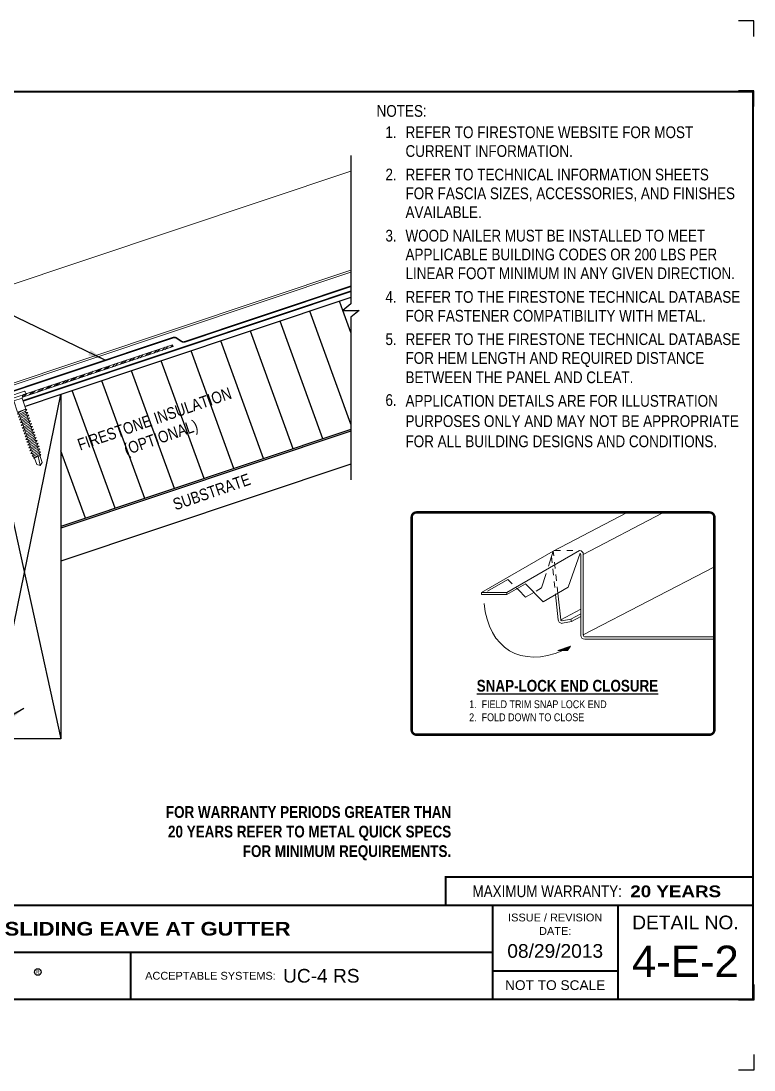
# Model space of a CAD drawing. Header units: inches. Extents: x 0 to 20, y 0 to 16.8.
# Drawn here: x 8.32 to 20.03, y 0 to 16.76 of the extents above; entities that cross this region are included whole.
import ezdxf
from ezdxf.enums import TextEntityAlignment as Align

# ---------------------------------------------------------------- set-up
doc = ezdxf.new("R2010")
doc.units = ezdxf.units.IN
doc.header["$MEASUREMENT"] = 0
doc.linetypes.add('DOT2', pattern=[0.125, 0, -0.125])
doc.linetypes.add('HIDDEN', pattern=[0.375, 0.25, -0.125])
doc.layers.get('0').update_dxf_attribs({"linetype": 'CONTINUOUS'})
doc.layers.get('DEFPOINTS').update_dxf_attribs({"linetype": 'CONTINUOUS'})
for name, color, linetype, lineweight in [('FSBP-ACCESSORY-FIRESTONE', 7, 'CONTINUOUS', 9), ('FSBP-PANEL', 7, 'CONTINUOUS', 9), ('FSBP-TRIMS', 7, 'CONTINUOUS', 9)]:
    doc.layers.add(name, color=color, linetype=linetype, lineweight=lineweight)
for name, color, linetype in [('FSBP-ANNO-NOTE', 7, 'CONTINUOUS'), ('FSBP-INSULATION', 7, 'CONTINUOUS'), ('FSBP-SUBSTRATE-GENERIC', 9, 'CONTINUOUS'), ('FSBP-TTLB', 7, 'CONTINUOUS'), ('FSBP-TTLB-BORDER', 7, 'CONTINUOUS'), ('FSBP-TTLB-TEXT', 7, 'CONTINUOUS'), ('FSBP-UNDERLAYMENT', 7, 'HIDDEN'), ('FSBP-WALL-CURB', 9, 'CONTINUOUS'), ('FSBP-WOOD', 7, 'CONTINUOUS')]:
    doc.layers.add(name, color=color, linetype=linetype)
doc.styles.add('ARIAL', font='arial.ttf')
doc.styles.add('ARIAL_BOLD', font='')
doc.styles.add('ARIAL_NAR', font='ARIALN.TTF')
doc.styles.add('BANKGOTHIC', font='bgothm.ttf')
doc.styles.add('FSBP_ARIAL_NAR', font='ARIALN.TTF')
doc.styles.add('TXT', font='simplex.shx')
doc.styles.get('ARIAL_BOLD').set_extended_font_data('Arial Black')
doc.dimstyles.new('STANDARD$7', dxfattribs={"dimscale": 1.5, "dimtxt": 0.2, "dimasz": 0.1, "dimexe": 0.1, "dimexo": 0.125, "dimgap": 0.09, "dimtad": 0, "dimdec": 3, "dimzin": 4, "dimdsep": 46, "dimtxsty": 'TXT', "dimcen": 0.09, "dimadec": 0, "dimazin": 0, "dimtfac": 1, "dimtdec": 3, "dimtofl": 0, "dimtmove": 2, "dimatfit": 3, "dimfxl": 0, "dimtolj": 1, "dimtzin": 4, "dimarcsym": 0})

# ---------------------------------------------------------------- blocks, each defined once
blk = doc.blocks.new('FSBP_AP_FASTENER_02')
at = {"layer": 'FSBP-ACCESSORY-FIRESTONE'}
for p, q in [((8.068, 9.254), (8.091, 9.207)), ((8.232, 9.207), (8.255, 9.254)), ((8.091, 9.207), (8.091, 9.02)), ((8.091, 9.207), (8.232, 9.207)), ((8.232, 9.207), (8.232, 9.02)), ((8.091, 9.02), (8.109, 9.005)), ((8.109, 8.981), (8.109, 8.957)), ((8.109, 8.934), (8.109, 8.91)), ((8.109, 8.886), (8.109, 8.863)), ((8.214, 8.996), (8.214, 8.973)), ((8.214, 8.949), (8.214, 8.925)), ((8.214, 8.901), (8.214, 8.878)), ((8.109, 8.839), (8.109, 8.815)), ((8.109, 8.792), (8.109, 8.768)), ((8.109, 8.744), (8.109, 8.721)), ((8.214, 8.854), (8.214, 8.83)), ((8.214, 8.807), (8.214, 8.783)), ((8.214, 8.759), (8.214, 8.736)), ((8.109, 8.697), (8.109, 8.673)), ((8.109, 8.65), (8.109, 8.626)), ((8.109, 8.602), (8.109, 8.579)), ((8.109, 8.555), (8.109, 8.531)), ((8.214, 8.712), (8.214, 8.688)), ((8.214, 8.665), (8.214, 8.641)), ((8.214, 8.617), (8.214, 8.594)), ((8.214, 8.57), (8.214, 8.546)), ((8.109, 8.508), (8.109, 8.484)), ((8.109, 8.46), (8.109, 8.437)), ((8.109, 8.413), (8.109, 8.389)), ((8.214, 8.523), (8.214, 8.499)), ((8.214, 8.475), (8.214, 8.452)), ((8.214, 8.428), (8.214, 8.404)), ((8.109, 8.366), (8.109, 8.342)), ((8.109, 8.318), (8.109, 8.295)), ((8.109, 8.271), (8.109, 8.247)), ((8.114, 8.13), (8.114, 8.236)), ((8.161, 8.095), (8.18, 8.246)), ((8.208, 8.13), (8.208, 8.25)), ((8.214, 8.381), (8.214, 8.357)), ((8.214, 8.333), (8.214, 8.31)), ((8.214, 8.286), (8.214, 8.262)), ((8.161, 8.095), (8.114, 8.13)), ((8.208, 8.13), (8.161, 8.095))]:
    blk.add_line(p, q, dxfattribs=at)
blk.add_lwpolyline([(8.302, 9.254, 0.375321), (8.302, 9.301), (8.302, 9.301), (8.021, 9.301), (8.021, 9.301, 0.375321), (8.021, 9.254)], format="xyb", close=True, dxfattribs=at)
for points in [[(8.079, 8.989), (8.109, 9.005), (8.214, 9.02), (8.243, 9.012), (8.214, 8.996), (8.109, 8.981)], [(8.079, 8.941), (8.109, 8.957), (8.214, 8.973), (8.243, 8.965), (8.214, 8.949), (8.109, 8.934)], [(8.079, 8.894), (8.109, 8.91), (8.214, 8.925), (8.243, 8.918), (8.214, 8.901), (8.109, 8.886)], [(8.079, 8.847), (8.109, 8.863), (8.214, 8.878), (8.243, 8.87), (8.214, 8.854), (8.109, 8.839)], [(8.079, 8.799), (8.109, 8.815), (8.214, 8.83), (8.243, 8.823), (8.214, 8.807), (8.109, 8.792)], [(8.079, 8.752), (8.109, 8.768), (8.214, 8.783), (8.243, 8.775), (8.214, 8.759), (8.109, 8.744)], [(8.079, 8.705), (8.109, 8.721), (8.214, 8.736), (8.243, 8.728), (8.214, 8.712), (8.109, 8.697)], [(8.079, 8.657), (8.109, 8.673), (8.214, 8.688), (8.243, 8.681), (8.214, 8.665), (8.109, 8.65)], [(8.079, 8.61), (8.109, 8.626), (8.214, 8.641), (8.243, 8.633), (8.214, 8.617), (8.109, 8.602)], [(8.079, 8.563), (8.109, 8.579), (8.214, 8.594), (8.243, 8.586), (8.214, 8.57), (8.109, 8.555)], [(8.079, 8.515), (8.109, 8.531), (8.214, 8.546), (8.243, 8.539), (8.214, 8.523), (8.109, 8.508)], [(8.079, 8.468), (8.109, 8.484), (8.214, 8.499), (8.243, 8.491), (8.214, 8.475), (8.109, 8.46)], [(8.079, 8.421), (8.109, 8.437), (8.214, 8.452), (8.243, 8.444), (8.214, 8.428), (8.109, 8.413)], [(8.079, 8.373), (8.109, 8.389), (8.214, 8.404), (8.243, 8.397), (8.214, 8.381), (8.109, 8.366)], [(8.079, 8.326), (8.109, 8.342), (8.214, 8.357), (8.243, 8.349), (8.214, 8.333), (8.109, 8.318)], [(8.087, 8.28), (8.109, 8.295), (8.214, 8.31), (8.236, 8.301), (8.214, 8.286), (8.109, 8.271)], [(8.098, 8.24), (8.109, 8.247), (8.214, 8.262), (8.225, 8.258), (8.214, 8.25), (8.109, 8.235)]]:
    blk.add_lwpolyline(points, close=True, dxfattribs=at)
blk.add_lwpolyline([(8.091, 9.02), (8.232, 9.02)], dxfattribs=at)
blk = doc.blocks.new('A$C486F1324')
blk.add_circle((8.593, 1.566), 0.0527)
at = {"layer": 'DEFPOINTS', "linetype": 'Continuous', "ltscale": 1.75}
for points in [[(20.031, 16.512), (20.031, 16.762), (19.781, 16.762)], [(20.031, 0.25), (20.031, 0), (19.781, 0)]]:
    blk.add_lwpolyline(points, dxfattribs=at)
at = {"layer": 'DEFPOINTS', "color": 1}
for points in [[(20.031, 15.396), (20.031, 15.646), (19.781, 15.646)], [(20.031, 1.365), (20.031, 1.115), (19.781, 1.115)]]:
    blk.add_lwpolyline(points, dxfattribs=at)
at = {"layer": 'FSBP-TTLB', "const_width": 0.0312}
blk.add_lwpolyline([(15.106, 2.631), (20.016, 2.631), (20.016, 3.082), (15.106, 3.082)], close=True, dxfattribs=at)
for points in [[(0.016, 2.631), (0.016, 1.131), (20.016, 1.131), (20.016, 2.631), (0.016, 2.631)], [(15.856, 2.631), (15.856, 1.131)], [(17.857, 2.631), (17.857, 1.131)], [(20.016, 2.631), (20.016, 1.131)], [(4.841, 1.881), (15.856, 1.881)], [(15.856, 1.582), (17.857, 1.582)]]:
    blk.add_lwpolyline(points, dxfattribs=at)
at = {"layer": 'FSBP-TTLB-BORDER', "const_width": 0.0312}
blk.add_lwpolyline([(20.016, 2.631), (20.016, 15.631), (0.016, 15.631), (0.016, 2.631)], dxfattribs=at)
at = {"layer": 'FSBP-TTLB-TEXT', "const_width": 0.0312}
blk.add_lwpolyline([(10.077, 1.881), (10.077, 1.131)], dxfattribs=at)
at = {"layer": 'FSBP-TTLB-TEXT', "style": 'ARIAL_NAR'}
blk.add_text('MAXIMUM WARRANTY:', height=0.1875, dxfattribs=at).set_placement((17.921, 2.856), align=Align.MIDDLE_RIGHT)
at = {"layer": 'FSBP-TTLB-TEXT'}
for s, height, style, p in [('ISSUE / REVISION', 0.125, 'ARIAL', (16.856, 2.437)), ('DETAIL NO.', 0.2188, 'ARIAL', (18.936, 2.358)), ('DATE:', 0.125, 'ARIAL', (16.856, 2.221)), ('R', 0.0625, 'BANKGOTHIC', (8.592, 1.568)), ('NOT TO SCALE', 0.15625, 'ARIAL', (16.856, 1.356))]:
    blk.add_text(s, height=height, dxfattribs=dict(at, style=style)).set_placement(p, align=Align.MIDDLE_CENTER)
at = {"layer": 'FSBP-TTLB-TEXT', "style": 'ARIAL'}
blk.add_text('ACCEPTABLE SYSTEMS:', height=0.125, dxfattribs=at).set_placement((10.308, 1.506), align=Align.MIDDLE_LEFT)
at = {"layer": 'FSBP-TTLB-TEXT'}
for tag, height, style, p in [('MAXIMUM_WARRANTY', 0.188, 'ARIAL_BOLD', (18.055, 2.855)), ('ACCPT_SYSTEMS', 0.219, 'ARIAL', (12.51, 1.506))]:
    blk.add_attdef(tag, text='', height=height, dxfattribs=dict(at, style=style)).set_placement(p, align=Align.MIDDLE_LEFT)
for tag, height, style, p in [('DETAIL_DESCP_LINE_1', 0.219, 'ARIAL_BOLD', (10.347, 2.257)), ('ISSUE_REV_DATE', 0.219, 'ARIAL', (16.856, 1.903)), ('DETAIL_NUMBER', 0.438, 'ARIAL', (18.935, 1.738))]:
    blk.add_attdef(tag, text='', height=height, dxfattribs=dict(at, style=style)).set_placement(p, align=Align.MIDDLE_CENTER)

msp = doc.modelspace()

# ---------------------------------------------------------------- hatches: boundary and pattern name
at = {"layer": 'FSBP-ACCESSORY-FIRESTONE'}
h = msp.add_hatch(dxfattribs=at)
h.set_pattern_fill('STEEL', color=256, scale=0.5, style=0)
h.set_pattern_definition([(45, (0, 0.888535), (-0.04419417, 0.04419417), []), (45, (0, 0.919785), (-0.04419417, 0.04419417), [])])
h.paths.add_polyline_path([(10.75576, 11.55782), (10.74585, 11.58745), (8.35239, 10.78662), (8.34749, 10.75202)])
h.paths.add_polyline_path([(8.17458, 10.72712), (8.13013, 10.71225), (6.84883, 10.28353, 1), (6.86866, 10.22426), (7.50334, 10.43662, -0.51227657), (7.5445, 10.40698), (7.5445, 9.7146), (7.54748, 9.70915), (7.57091, 9.70915), (7.57516, 9.74431), (7.57575, 9.74322), (7.57575, 10.40698, 0.51227657), (7.49342, 10.46626), (8.19931, 10.70244)])
h.paths.add_polyline_path([(7.57575, 9.48466), (7.57575, 9.6154), (7.5674, 9.6154), (7.56316, 9.58025), (7.5445, 9.61442), (7.5445, 9.48466), (7.5445, 9.48328), (7.54447, 9.48328, -0.12047578), (7.54032, 9.46903), (7.20285, 8.88452, 1), (7.33816, 8.80639), (7.55691, 9.18528), (7.52985, 9.2009), (7.3111, 8.82202, -1), (7.22991, 8.86889), (7.56738, 9.45341, 0.1316525)])
at = {"layer": 'FSBP-INSULATION'}
h = msp.add_hatch(dxfattribs=at)
h.set_pattern_fill('ANSI31', color=256, scale=4, angle=65, style=0)
h.set_pattern_definition([(110, (0, 0.88853), (-0.469846, -0.17101), [])])
h.paths.add_polyline_path([(13.59409, 12.34413), (8.96165, 10.79414), (8.96165, 8.68515), (13.59409, 10.23515), (13.59409, 12.02906), (13.72401, 12.13669), (13.46417, 12.13669), (13.59409, 12.24432)])
h.paths.add_polyline_path([(9.16488, 10.10845), (11.65678, 10.96648), (11.8702, 10.34667), (9.3783, 9.48864)], flags=24)
at = {"layer": 'FSBP-TRIMS'}
msp.add_hatch(color=256, dxfattribs=at).paths.add_polyline_path([(17.05388, 6.70208), (17.09902, 6.77054), (16.89833, 6.70208)])

# ---------------------------------------------------------------- linework, layer by layer
at = {"layer": 'FSBP-ACCESSORY-FIRESTONE'}
for p, q in [((17.26509, 8.23903, -0.33987), (17.26509, 6.94503, -0.33987)), ((17.30509, 6.95128, -0.33987), (17.30509, 8.23903, -0.33987)), ((16.86228, 7.59653, -0.33987), (16.90495, 7.19057, -0.33987)), ((16.94473, 7.19475, -0.33987), (16.9002, 7.61843, -0.33987)), ((17.10814, 7.20503, -0.33987), (16.9681, 7.17715, -0.33987)), ((16.97504, 7.13775, -0.33987), (17.11509, 7.16564, -0.33987)), ((17.11509, 7.16564, -0.33987), (17.10814, 7.20503, -0.33987)), ((17.32759, 6.88253, -0.33987), (19.39845, 6.88253, -0.33987)), ((17.33634, 6.92003, -0.33987), (19.39845, 6.92003, -0.33987))]:
    msp.add_line(p, q, dxfattribs=at)
for centre, radius, start, end in [((17.24509, 8.23903, -0.33987), 0.06, 0, 90), ((17.24509, 8.23903, -0.33987), 0.02, 0, 65.904288), ((16.96462, 7.19684, -0.33987), 0.06, 186, 280), ((16.96462, 7.19684, -0.33987), 0.02, 186, 280), ((17.32759, 6.94503, -0.33987), 0.0625, 180, 270), ((17.33634, 6.95128, -0.33987), 0.03125, 180, 270)]:
    msp.add_arc(centre, radius, start, end, dxfattribs=at)
at = {"layer": 'FSBP-ANNO-NOTE', "const_width": 0.03906, "elevation": -0.33987}
for points in [[(14.56424, 8.63025), (14.56424, 8.83194, -0.41421356), (14.64236, 8.91007)], [(14.64236, 8.91007), (19.32033, 8.91007, -0.41421356), (19.39845, 8.83194), (19.39845, 8.63025)], [(15.7159, 5.35743), (14.64236, 5.35743, -0.41421356), (14.56424, 5.43556), (14.56424, 8.83194)], [(19.39845, 8.83194), (19.39845, 5.43556, -0.41421356), (19.32033, 5.35743), (14.64236, 5.35743)]]:
    msp.add_lwpolyline(points, format="xyb", dxfattribs=at)
msp.add_lwpolyline([(14.64236, 8.91007), (15.7159, 8.91007)], dxfattribs=at)
at = {"layer": 'FSBP-INSULATION'}
for p, q in [((13.59409, 12.34413), (8.96165, 10.79414)), ((13.59409, 10.23515), (8.96165, 8.68515))]:
    msp.add_line(p, q, dxfattribs=at)
at = {"layer": 'FSBP-PANEL', "linetype": 'DOT2', "ltscale": 0.5}
msp.add_line((16.84051, 8.29903, -10.43787), (17.19609, 8.29903, -10.43787), dxfattribs=at)
at = {"layer": 'FSBP-SUBSTRATE-GENERIC'}
for p, q in [((13.59409, 10.20668), (8.96165, 8.65668)), ((13.59409, 9.67943), (8.96165, 8.12944))]:
    msp.add_line(p, q, dxfattribs=at)
at = {"layer": 'FSBP-TRIMS'}
for p, q in [((13.59409, 14.36328), (5.98307, 11.81667)), ((13.59409, 12.78154), (6.45742, 10.39365)), ((13.59409, 12.75003), (6.47125, 10.36676)), ((10.74585, 11.58745), (8.35239, 10.78662)), ((10.74585, 11.58745), (10.75576, 11.55782)), ((10.75576, 11.55782), (8.34749, 10.75202)), ((16.82509, 8.29099, 1.67973), (17.99749, 8.90203, -0.20176)), ((17.30509, 8.23903, 1.67973), (18.56355, 8.89492, -0.33987)), ((16.82509, 8.29099, -0.33987), (15.67892, 7.62926, -1.94679)), ((17.24509, 8.29903, -2.7682), (16.085, 7.62926, -4.37907)), ((17.25325, 8.25729, -2.35947), (17.06319, 7.71253, -2.35947)), ((17.30509, 6.95128, 1.67973), (19.39845, 8.04231, -1.67973)), ((16.37935, 7.76795, -4.37907), (16.085, 7.59801, -4.37907)), ((16.37935, 7.76795, -4.37907), (16.66479, 7.48251, -4.37907)), ((17.06319, 7.71253, -2.35947), (16.66479, 7.48251, -2.35947)), ((16.085, 7.62926, -4.37907), (15.67892, 7.62926, -4.37907)), ((16.085, 7.59801, -4.37907), (15.67892, 7.59801, -4.37907)), ((16.26827, 7.67021, -2.35947), (16.38377, 7.55471, -2.35947)), ((16.51615, 7.63114, -0.33987), (16.38377, 7.55471, -2.35947)), ((16.94473, 7.19475, 1.67973), (17.26509, 7.36171, 1.16563)), ((17.10814, 7.20503, 1.67973), (17.26509, 7.28683, 1.42786)), ((17.11509, 7.16564, 1.67973), (17.26509, 7.24382, 1.43901)), ((16.89833, 6.70208, -2.35947), (17.09902, 6.77054, -2.35947)), ((17.09902, 6.77054, -2.35947), (17.05388, 6.70208, -2.35947)), ((17.05388, 6.70208, -2.35947), (16.89833, 6.70208, -2.35947))]:
    msp.add_line(p, q, dxfattribs=at)
at = {"layer": 'FSBP-TRIMS', "linetype": 'HIDDEN'}
for p, q in [((16.82509, 8.29099, 1.67973), (16.63948, 7.70234, -0.07662)), ((15.67892, 7.62926, -4.37907), (15.67892, 7.59801, -4.37907)), ((16.085, 7.62926, -2.35947), (16.085, 7.59801, -2.35947))]:
    msp.add_line(p, q, dxfattribs=at)
at = {"layer": 'FSBP-TRIMS', "linetype": 'HIDDEN', "ltscale": 0.35}
for p, q in [((16.9002, 7.61843, -0.33987), (16.82509, 8.29099, -0.33987)), ((16.79824, 8.20586, -0.33987), (16.86228, 7.59653, -0.33987)), ((16.09833, 7.84015, -2.35947), (16.26827, 7.67021, -2.35947)), ((16.63948, 7.70234, -0.33987), (16.51615, 7.63114, -0.33987))]:
    msp.add_line(p, q, dxfattribs=at)
at = {"layer": 'FSBP-TRIMS', "linetype": 'HIDDEN', "ltscale": 1.5}
msp.add_line((16.09833, 7.84015, -2.68516), (15.67892, 7.59801, -4.37907), dxfattribs=at)
at = {"layer": 'FSBP-TRIMS'}
msp.add_ellipse((17.1646, 8.47546, -2.35947), major_axis=(1.028, 1.78055), ratio=0.57735027, start_param=2.46811828, end_param=3.79697319, dxfattribs=at)
at = {"layer": 'FSBP-UNDERLAYMENT', "linetype": 'HIDDEN', "const_width": 0.025}
msp.add_lwpolyline([(13.59409, 12.52299), (10.94218, 11.63567, -0.23163282), (10.88771, 11.64293), (10.80925, 11.69518, 0.23163282), (10.75477, 11.70244), (7.9098, 10.75052)], format="xyb", dxfattribs=at)
msp.add_lwpolyline([(13.59409, 12.44299), (8.35949, 10.69152)], dxfattribs=at)
at = {"layer": 'FSBP-WALL-CURB'}
for p, q in [((13.59409, 14.61328), (13.59409, 12.24432)), ((13.59409, 12.24432), (13.46417, 12.13669)), ((13.46417, 12.13669), (13.72401, 12.13669)), ((13.72401, 12.13669), (13.59409, 12.02906)), ((13.59409, 12.02906), (13.59409, 9.42943))]:
    msp.add_line(p, q, dxfattribs=at)
at = {"layer": 'FSBP-WOOD'}
for p, q in [((7.83665, 5.29414), (8.96165, 10.79414)), ((8.96165, 10.79414), (8.39321, 10.60394)), ((8.96165, 10.79414), (8.96165, 5.29414)), ((8.0126, 9.61641), (8.96165, 5.29414)), ((8.96165, 5.29414), (7.83665, 5.29414))]:
    msp.add_line(p, q, dxfattribs=at)

# ---------------------------------------------------------------- block references
ref = msp.add_blockref('A$C486F1324', (0, 0))
ref.add_attrib('MAXIMUM_WARRANTY', '20 YEARS', dxfattribs={"layer": 'FSBP-TTLB-TEXT', "height": 0.1875, "style": 'ARIAL_BOLD'}).set_placement((18.0555, 2.85486), align=Align.MIDDLE_LEFT)
ref.add_attrib('DETAIL_NUMBER', '4-E-2', dxfattribs={"layer": 'FSBP-TTLB-TEXT', "height": 0.5, "style": 'ARIAL'}).set_placement((18.93504, 1.73767), align=Align.MIDDLE_CENTER)
ref.add_attrib('ISSUE_REV_DATE', '08/29/2013', dxfattribs={"layer": 'FSBP-TTLB-TEXT', "height": 0.21875, "style": 'ARIAL'}).set_placement((16.85632, 1.90258), align=Align.MIDDLE_CENTER)
ref.add_attrib('ACCPT_SYSTEMS', 'UC-4 RS', dxfattribs={"layer": 'FSBP-TTLB-TEXT', "height": 0.21875, "style": 'ARIAL'}).set_placement((12.51001, 1.50583), align=Align.MIDDLE_LEFT)
ref.add_attrib('DETAIL_DESCP_LINE_1', 'SLIDING EAVE AT GUTTER', dxfattribs={"layer": 'FSBP-TTLB-TEXT', "height": 0.21875, "style": 'ARIAL_BOLD'}).set_placement((10.34681, 2.2572), align=Align.MIDDLE_CENTER)
at = {"layer": 'FSBP-ACCESSORY-FIRESTONE', "rotation": 18.50000000000001}
msp.add_blockref('FSBP_AP_FASTENER_02', (3.46029, -0.6088), dxfattribs=at)

# ---------------------------------------------------------------- texts
at = {"layer": 'FSBP-ANNO-NOTE', "style": 'FSBP_ARIAL_NAR'}
for s, p in [('NOTES:', (14.00393, 15.32464)), ('REFER TO FIRESTONE WEBSITE FOR MOST', (14.46559, 14.98417)), ('CURRENT INFORMATION.', (14.46559, 14.68339)), ('REFER TO TECHNICAL INFORMATION SHEETS', (14.46559, 14.30839)), ('FOR FASCIA SIZES, ACCESSORIES, AND FINISHES', (14.46559, 14.00761)), ('AVAILABLE.', (14.46559, 13.70683)), ('WOOD NAILER MUST BE INSTALLED TO MEET', (14.46559, 13.33183)), ('APPLICABLE BUILDING CODES OR 200 LBS PER', (14.46559, 13.03105)), ('LINEAR FOOT MINIMUM IN ANY GIVEN DIRECTION.', (14.46559, 12.73027)), ('REFER TO THE FIRESTONE TECHNICAL DATABASE', (14.46559, 12.35274)), ('FOR FASTENER COMPATIBILITY WITH METAL.', (14.46559, 12.05196)), ('REFER TO THE FIRESTONE TECHNICAL DATABASE', (14.46559, 11.67777)), ('FOR HEM LENGTH AND REQUIRED DISTANCE', (14.46559, 11.37699)), ('BETWEEN THE PANEL AND CLEAT.', (14.46559, 11.06885))]:
    msp.add_text(s, height=0.1875, dxfattribs=at).set_placement(p, align=Align.MIDDLE_LEFT)
for s, p in [('1.', (14.23402, 14.98417)), ('2.', (14.23512, 14.30839)), ('3.', (14.23512, 13.33183)), ('4.', (14.23512, 12.35274)), ('5.', (14.23512, 11.67777)), ('6.', (14.23512, 10.70483))]:
    msp.add_text(s, height=0.1875, dxfattribs=at).set_placement(p, align=Align.MIDDLE_CENTER)
msp.add_text('SUBSTRATE', height=0.1875, rotation=19, dxfattribs=at).set_placement((11.37001, 9.23935), align=Align.MIDDLE_CENTER)
at = {"layer": 'FSBP-ANNO-NOTE', "insert": (10.42609, 10.49315), "char_height": 0.1875, "width": 2.8096909, "attachment_point": 2, "rotation": 19, "style": 'FSBP_ARIAL_NAR'}
msp.add_mtext('FIRESTONE INSULATION (OPTIONAL)', dxfattribs=at)
at = {"layer": 'FSBP-ANNO-NOTE', "style": 'FSBP_ARIAL_NAR'}
for s, insert, char_height, attachment_point in [('{\\fArial Narrow|b1|i0|c0|p34;\\LSNAP-LOCK END CLOSURE}', (17.05222, 6.04358, -0.33987), 0.1875, 8), ('1.  FIELD TRIM SNAP LOCK END\\P2.  FOLD DOWN TO CLOSE', (15.48212, 5.57183, -0.33987), 0.125, 7), ('{\\fArial Narrow|b1|i0|c0|p34;FOR WARRANTY PERIODS GREATER THAN\\P20 YEARS REFER TO METAL QUICK SPECS\\PFOR MINIMUM REQUIREMENTS.}', (15.19514, 4.21612), 0.1875, 3)]:
    msp.add_mtext(s, dxfattribs=dict(at, insert=insert, char_height=char_height, attachment_point=attachment_point))
at = {"layer": 'FSBP-TRIMS', "style": 'FSBP_ARIAL_NAR'}
for s, p in [('APPLICATION DETAILS ARE FOR ILLUSTRATION', (14.46548, 10.59813)), ('PURPOSES ONLY AND MAY NOT BE APPROPRIATE', (14.46548, 10.27472)), ('FOR ALL BUILDING DESIGNS AND CONDITIONS.', (14.46548, 9.95132))]:
    msp.add_text(s, height=0.1875, dxfattribs=at).set_placement(p)

# ---------------------------------------------------------------- leaders
at = {"layer": 'FSBP-ANNO-NOTE', "annotation_type": 0, "has_hookline": 1, "hookline_direction": 1}
for points, text_width in [([(9.67071, 11.33971), (5.30168, 13.44849), (5.02043, 13.44849)], 4.01872), ([(8.37158, 5.77583), (5.30221, 4.00735), (5.02096, 4.00735)], 2.9436)]:
    msp.add_leader(points, dimstyle='STANDARD$7', override={"dimasz": 0.1875, "dimtad": 0}, dxfattribs=dict(at, text_width=text_width))

doc.saveas('drawing.dxf')
